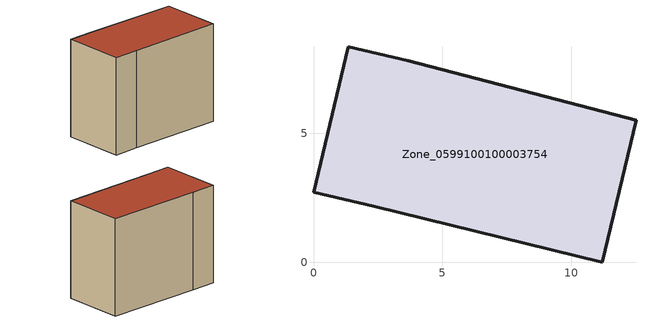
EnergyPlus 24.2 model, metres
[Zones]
Zone_0599100100003754
 floor ground (C_G): 1.34,8.37 3.68,7.81 12.51,5.51 11.2,0 2.34,2.19 0,2.72 z0
 wall outside (C_F): 3.68,7.81 1.34,8.37 0,2.72 2.34,2.19 11.2,0 12.51,5.51 3.68,7.81 z0:9.16
 roof outside (C_R): 11.2,0 12.51,5.51 3.68,7.81 1.34,8.37 0,2.72 2.34,2.19 z9.16
[BUILDING]
Pand.0599100100003754: North Axis=0; Terrain=City; Loads Convergence Tolerance Value=0.04; Temperature Convergence Tolerance Value=0.4; Solar Distribution=FullExterior; Maximum Number of Warmup Days=25; Minimum Number of Warmup Days=1
[Site:Location]
Rotterdam.The.Hague.AP_ZH_NLD Design_Conditions: Latitude=51.96; Longitude=4.45; Time Zone=1; Elevation=-4.5
[SITE:GROUNDTEMPERATURE:BUILDINGSURFACE]
18, 18, 18, 18, 18, 18, 18, 18, 18, 18, 18, 18
[MATERIAL] Thermal Absorptance=0.9; Solar Absorptance=0.7; Visible Absorptance=0.7
Name | Roughness | Thickness | Conductivity | Density | Specific Heat
G.TI.2006-2014 | MediumSmooth | 0.15 | 0.06 | 540 | 1210
F.TI.2006-2014 | Rough | 0.3 | 0.12 | 1920 | 840
R.TI.2006-2014 | MediumRough | 0.2 | 0.08 | 1500 | 1000
[CONSTRUCTION]
C_G: G.TI.2006-2014
C_F: F.TI.2006-2014
C_R: R.TI.2006-2014
[ZONE]
Zone_0599100100003754: Type=1; Multiplier=1; Ceiling Height=Autocalculate; Volume=Autocalculate; Floor Area=autocalculate; Part of Total Floor Area=Yes
[ZONEINFILTRATION:DESIGNFLOWRATE]
Infil_Zone_0599100100003754: Zone or ZoneList or Space or SpaceList=Zone_0599100100003754; Schedule=AlwaysOn; Design Flow Rate Calculation Method=Flow/Area; Flow Rate per Floor Area=0.0015; Constant Term Coefficient=1; Temperature Term Coefficient=0; Velocity Term Coefficient=0; Velocity Squared Term Coefficient=0
[HVACTEMPLATE:ZONE:IDEALLOADSAIRSYSTEM]
Zone_0599100100003754: Maximum Heating Supply Air Temperature=50; Minimum Cooling Supply Air Temperature=13; Maximum Heating Supply Air Humidity Ratio=0.0156; Minimum Cooling Supply Air Humidity Ratio=0.0077; Heating Limit=NoLimit; Cooling Limit=NoLimit; Dehumidification Control Type=ConstantSensibleHeatRatio; Cooling Sensible Heat Ratio=0.7; Dehumidification Setpoint=60; Humidification Control Type=None; Humidification Setpoint=30; Outdoor Air Method=None; Outdoor Air Flow Rate per Person=0.00944; Outdoor Air Flow Rate per Zone Floor Area=0; Outdoor Air Flow Rate per Zone=0; Demand Controlled Ventilation Type=None; Outdoor Air Economizer Type=NoEconomizer; Heat Recovery Type=None; Sensible Heat Recovery Effectiveness=0.7; Latent Heat Recovery Effectiveness=0.65
[ZONECONTROL:THERMOSTAT]
ThermostatControl_Zone_0599100100003754: Zone or ZoneList=Zone_0599100100003754; Control Type Schedule=DualSetpointControlType; Control 1=Thermostat_Zone_0599100100003754; Temperature Difference Between Cutout And Setpoint=0
[THERMOSTATSETPOINT:DUALSETPOINT]
Thermostat_Zone_0599100100003754: Heating Setpoint Temperature Schedule=HeatingSetpoint_Zone_0599100100003754; Cooling Setpoint Temperature Schedule=CoolingSetpoint_Zone_0599100100003754
[SCHEDULE:COMPACT]
HeatingSetpoint_Zone_0599100100003754: Through: 12/31, For: AllDays, Until: 24:00, 21
CoolingSetpoint_Zone_0599100100003754: Through: 12/31, For: AllDays, Until: 24:00, 24
DualSetpointControlType: Through: 12/31, For: AllDays, Until: 24:00, 4
AlwaysOn: Through: 12/31, For: AllDays, Until: 24:00, 1
